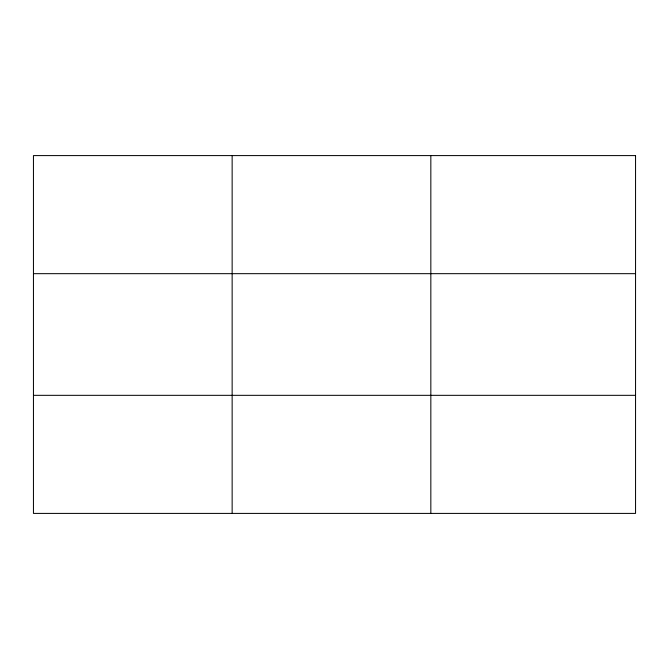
<?xml version="1.0" encoding="UTF-8"?>
<svg xmlns="http://www.w3.org/2000/svg" width="669" height="669" viewBox="0 0 669 669"><rect width="100%" height="100%" fill="white"/><g stroke="black" fill="none" stroke-linecap="round" stroke-linejoin="round"><path stroke-width="1" d="M232.143 513.407L232.143 155.593M430.836 513.407L430.836 155.593M33.45 273.671L635.55 273.671M33.45 395.329L635.55 395.329M635.55 155.593L635.55 513.407L33.45 513.407L33.45 155.593L635.55 155.593"/></g></svg>
